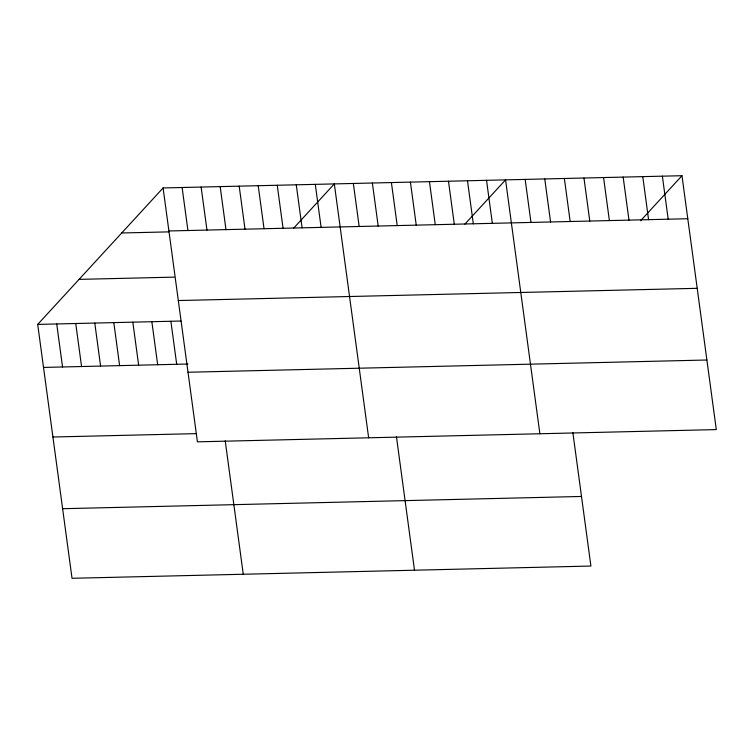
<?xml version="1.0" encoding="UTF-8"?>
<svg xmlns="http://www.w3.org/2000/svg" width="754" height="754" viewBox="0 0 754 754"><rect width="100%" height="100%" fill="white"/><g stroke="black" fill="none" stroke-linecap="round" stroke-linejoin="round"><path stroke-width="1.13" d="M572.87 432.617L590.91 566.047L72.026 578.29L37.7 324.409L163.09 187.953L681.974 175.71L716.3 429.591L197.416 441.835L163.09 187.953M293.683 228.142L334.324 183.91L368.649 437.791M464.916 224.098L505.557 179.876L539.883 433.757M640.598 220.743L681.974 175.71M168.905 230.969L687.789 218.735M121.714 232.986L168.717 231.874M79.076 279.376L174.212 277.133M178.312 300.554L697.196 288.32M37.7 324.409L180.951 321.025M43.515 367.424L187.887 364.022M188.01 372.25L706.894 360.007M52.921 437.009L196.181 433.635M62.62 508.705L581.504 496.462M662.37 176.172L668.185 219.197M642.766 176.634L648.581 219.659M623.162 177.096L628.987 220.121M603.568 177.558L609.383 220.583M583.964 178.019L589.779 221.045M564.36 178.481L570.175 221.506M544.756 178.952L550.571 221.968M525.152 179.414L530.976 222.43M486.528 180.319L492.343 223.344M467.499 180.772L473.314 223.797M448.479 181.224L454.294 224.24M429.45 181.667L435.265 224.692M410.421 182.119L416.236 225.135M391.401 182.562L397.217 225.587M372.372 183.015L378.188 226.04M396.453 436.773L414.493 570.212M353.343 183.467L359.168 226.483M315.295 184.362L321.11 227.378M296.265 184.805L302.09 227.831M277.246 185.258L283.061 228.283M258.217 185.71L264.032 228.726M239.188 186.153L245.012 229.178M220.168 186.606L225.983 229.631M201.139 187.058L206.954 230.074M225.22 440.817L243.259 574.246M182.11 187.501L187.935 230.526M170.885 321.27L176.7 364.286M151.856 321.713L157.671 364.738M132.827 322.165L138.642 365.181M113.807 322.608L119.622 365.633M94.778 323.061L100.593 366.086M75.749 323.513L81.564 366.529M56.729 323.956L62.544 366.981"/></g></svg>
